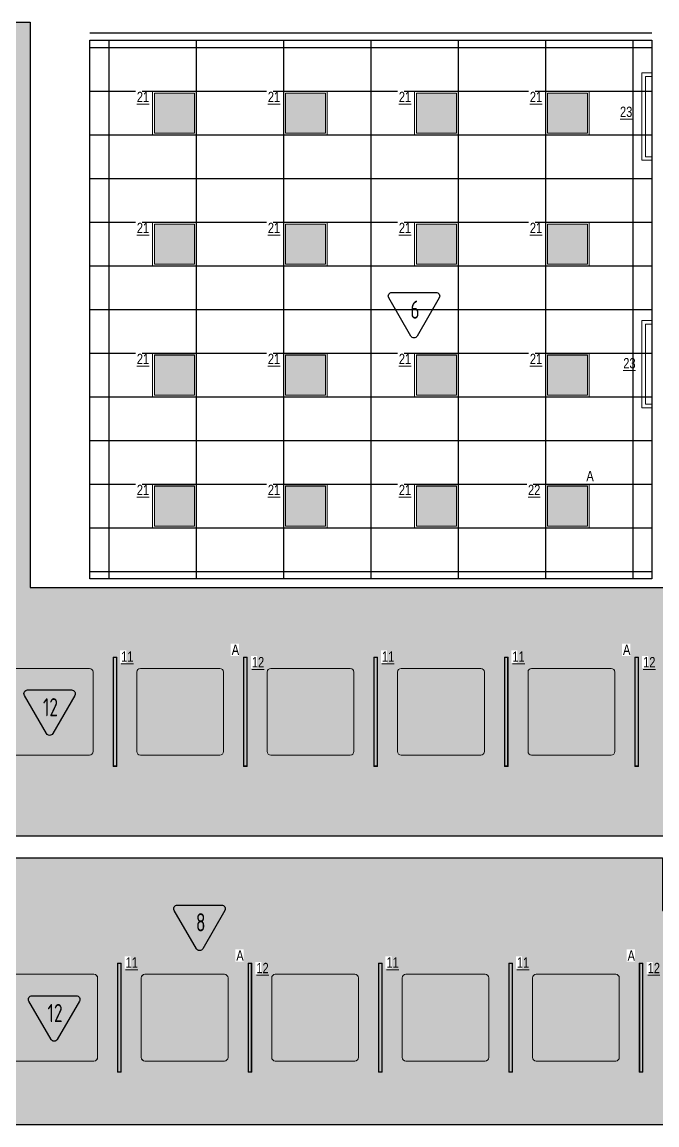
# Model space of a CAD drawing. Header units: millimetres. Extents: x -510890 to 418982, y -118257 to 141350.
# Drawn here: x -177918 to -169195, y 71196 to 86351 of the extents above; entities that cross this region are included whole.
import ezdxf

# ---------------------------------------------------------------- set-up
doc = ezdxf.new("R2010")
doc.units = ezdxf.units.MM
for name, color, linetype, lineweight in [('_ЭОМ_ОБЩ_Освещение_текст тип светильника', 172, 'Continuous', 50), ('_ЭОМ_светильник А', 1, 'Continuous', 35), ('_ЭОМ_светильник Р', 4, 'Continuous', 35), ('АР_Потолки_Штриховка', 252, 'Continuous', 0)]:
    doc.layers.add(name, color=color, linetype=linetype, lineweight=lineweight)
doc.layers.add('X-ref Light', color=250, linetype='Continuous')
for name, color, linetype, lineweight, true_color in [('АР_Потолок_RAL 095 85 40', 7, 'Continuous', 5, 0xddc87a), ('АР_Потолок_RAL 100 70 20', 7, 'Continuous', 5, 0xb3ac85), ('АР_Потолок_Покраска', 7, 'Continuous', 5, 0x007399), ('АР_Потолок_Текстура дерево', 7, 'Continuous', 5, 0xe7bf8e)]:
    doc.layers.add(name, color=color, linetype=linetype, lineweight=lineweight, true_color=true_color)
doc.layers.get('X-ref Light').off()
doc.styles.add('ISOCPEUR', font='isocpeur.ttf', dxfattribs={"height": 800})
doc.styles.add('ГОСТ', font='cad.shx', dxfattribs={"width": 0.8})

# ---------------------------------------------------------------- blocks, each defined once
blk = doc.blocks.new('Кососвет')
at = {"color": 0, "linetype": 'ByBlock', "lineweight": -2, "ltscale": 40}
for points in [[(-600, 26), (600, 26), (600, -111)], [(-600, 26), (-600, -111)], [(-600, -111), (-550, -111)], [(-550, -24), (550, -24)], [(-550, -111), (-550, -24)], [(600, -111), (550, -111), (550, -24)]]:
    blk.add_lwpolyline(points, dxfattribs=at)
blk = doc.blocks.new('RVE-SLIM-PRIME-595')
at = {"color": 0, "linetype": 'ByBlock', "lineweight": -2, "ltscale": 40}
for points in [[(300, -300), (-300, -300), (-300, 300), (300, 300)], [(275, -275), (-275, -275), (-275, 275), (275, 275)]]:
    blk.add_lwpolyline(points, close=True, dxfattribs=at)
blk = doc.blocks.new('RVE-PLS5070-1500-P')
at = {"color": 0, "linetype": 'ByBlock', "lineweight": -2, "ltscale": 40}
for points in [[(750, -25), (-750, -25), (-750, 25), (750, 25)], [(745, -20), (-745, -20), (-745, 20), (745, 20)]]:
    blk.add_lwpolyline(points, close=True, dxfattribs=at)
blk = doc.blocks.new('A$C35e846bc')
at = {"layer": 'АР_Потолки_Штриховка', "color": 18, "lineweight": 18, "ltscale": 100, "true_color": 0x000000}
for points in [[(32978, 26545), (32378, 26545), (32378, 27145), (32978, 27145)], [(34778, 26545), (34178, 26545), (34178, 27145), (34778, 27145)], [(36578, 26545), (35978, 26545), (35978, 27145), (36578, 27145)], [(38378, 26545), (37778, 26545), (37778, 27145), (38378, 27145)], [(32953, 26570), (32403, 26570), (32403, 27120), (32953, 27120)], [(34753, 26570), (34203, 26570), (34203, 27120), (34753, 27120)], [(36553, 26570), (36003, 26570), (36003, 27120), (36553, 27120)], [(38353, 26570), (37803, 26570), (37803, 27120), (38353, 27120)], [(32978, 24745), (32378, 24745), (32378, 25345), (32978, 25345)], [(32953, 24770), (32403, 24770), (32403, 25320), (32953, 25320)], [(34778, 24745), (34178, 24745), (34178, 25345), (34778, 25345)], [(34753, 24770), (34203, 24770), (34203, 25320), (34753, 25320)], [(36578, 24745), (35978, 24745), (35978, 25345), (36578, 25345)], [(36553, 24770), (36003, 24770), (36003, 25320), (36553, 25320)], [(38378, 24745), (37778, 24745), (37778, 25345), (38378, 25345)], [(38353, 24770), (37803, 24770), (37803, 25320), (38353, 25320)], [(32978, 22945), (32378, 22945), (32378, 23545), (32978, 23545)], [(32953, 22970), (32403, 22970), (32403, 23520), (32953, 23520)], [(34778, 22945), (34178, 22945), (34178, 23545), (34778, 23545)], [(34753, 22970), (34203, 22970), (34203, 23520), (34753, 23520)], [(36578, 22945), (35978, 22945), (35978, 23545), (36578, 23545)], [(36553, 22970), (36003, 22970), (36003, 23520), (36553, 23520)], [(38378, 22945), (37778, 22945), (37778, 23545), (38378, 23545)], [(38353, 22970), (37803, 22970), (37803, 23520), (38353, 23520)], [(32978, 21145), (32378, 21145), (32378, 21745), (32978, 21745)], [(32953, 21170), (32403, 21170), (32403, 21720), (32953, 21720)], [(34778, 21145), (34178, 21145), (34178, 21745), (34778, 21745)], [(34753, 21170), (34203, 21170), (34203, 21720), (34753, 21720)], [(36578, 21145), (35978, 21145), (35978, 21745), (36578, 21745)], [(36553, 21170), (36003, 21170), (36003, 21720), (36553, 21720)], [(38378, 21145), (37778, 21145), (37778, 21745), (38378, 21745)], [(38353, 21170), (37803, 21170), (37803, 21720), (38353, 21720)], [(31836, 19367), (31836, 17867), (31886, 17867), (31886, 19367)], [(31841, 19362), (31841, 17872), (31881, 17872), (31881, 19362)], [(33628, 19367), (33628, 17867), (33678, 17867), (33678, 19367)], [(33633, 19362), (33633, 17872), (33673, 17872), (33673, 19362)], [(35420, 19367), (35420, 17867), (35470, 17867), (35470, 19367)], [(35425, 19362), (35425, 17872), (35465, 17872), (35465, 19362)], [(37212, 19367), (37212, 17867), (37262, 17867), (37262, 19367)], [(37217, 19362), (37217, 17872), (37257, 17872), (37257, 19362)], [(39004, 19367), (39004, 17867), (39054, 17867), (39054, 19367)], [(39009, 19362), (39009, 17872), (39049, 17872), (39049, 19362)], [(31898, 15164), (31898, 13664), (31948, 13664), (31948, 15164)], [(31903, 15159), (31903, 13669), (31943, 13669), (31943, 15159)], [(33690, 15164), (33690, 13664), (33740, 13664), (33740, 15164)], [(33695, 15159), (33695, 13669), (33735, 13669), (33735, 15159)], [(35482, 15164), (35482, 13664), (35532, 13664), (35532, 15164)], [(35487, 15159), (35487, 13669), (35527, 13669), (35527, 15159)], [(37274, 15164), (37274, 13664), (37324, 13664), (37324, 15164)], [(37279, 15159), (37279, 13669), (37319, 13669), (37319, 15159)], [(39066, 15164), (39066, 13664), (39116, 13664), (39116, 15164)], [(39071, 15159), (39071, 13669), (39111, 13669), (39111, 15159)]]:
    blk.add_lwpolyline(points, close=True, dxfattribs=at)
for points in [[(30431, 13868), (30431, 14960, -0.414214), (30481, 15010), (31573, 15010, -0.414214), (31623, 14960), (31623, 13868, -0.414214), (31573, 13818), (30481, 13818, -0.414214)], [(32223, 13868), (32223, 14960, -0.414214), (32273, 15010), (33365, 15010, -0.414214), (33415, 14960), (33415, 13868, -0.414214), (33365, 13818), (32273, 13818, -0.414214)], [(34015, 13868), (34015, 14960, -0.414214), (34065, 15010), (35157, 15010, -0.414214), (35207, 14960), (35207, 13868, -0.414214), (35157, 13818), (34065, 13818, -0.414214)], [(35807, 13868), (35807, 14960, -0.414214), (35857, 15010), (36949, 15010, -0.414214), (36999, 14960), (36999, 13868, -0.414214), (36949, 13818), (35857, 13818, -0.414214)], [(37599, 13868), (37599, 14960, -0.414214), (37649, 15010), (38741, 15010, -0.414214), (38791, 14960), (38791, 13868, -0.414214), (38741, 13818), (37649, 13818, -0.414214)]]:
    blk.add_lwpolyline(points, format="xyb", close=True, dxfattribs=at)
at = {"layer": '_ЭОМ_светильник А', "color": 18, "lineweight": 18, "ltscale": 100, "true_color": 0x000000}
blk.add_blockref('RVE-SLIM-PRIME-595', (38078, 21445), dxfattribs=at)
at = {"layer": '_ЭОМ_светильник А', "color": 18, "lineweight": 18, "ltscale": 100, "true_color": 0x000000, "rotation": 270}
for p in [(33653, 18617), (39029, 18617), (33715, 14414), (39091, 14414)]:
    blk.add_blockref('RVE-PLS5070-1500-P', p, dxfattribs=at)
at = {"layer": '_ЭОМ_светильник Р', "color": 18, "lineweight": 18, "ltscale": 100, "true_color": 0x000000}
for name, p, rotation in [('Кососвет', (39129, 26795), 89.99999999999999), ('Кососвет', (39129, 23395), 89.99999999999999), ('RVE-PLS5070-1500-P', (31861, 18617), 89.99999999999997), ('RVE-PLS5070-1500-P', (35445, 18617), 89.99999999999997), ('RVE-PLS5070-1500-P', (37237, 18617), 89.99999999999997), ('RVE-PLS5070-1500-P', (31923, 14414), 89.99999999999997), ('RVE-PLS5070-1500-P', (35507, 14414), 89.99999999999997), ('RVE-PLS5070-1500-P', (37299, 14414), 89.99999999999997)]:
    blk.add_blockref(name, p, dxfattribs=dict(at, rotation=rotation))
for p in [(32678, 26845), (34478, 26845), (36278, 26845), (38078, 26845), (32678, 25045), (34478, 25045), (36278, 25045), (38078, 25045), (32678, 23245), (34478, 23245), (36278, 23245), (38078, 23245), (32678, 21445), (34478, 21445), (36278, 21445)]:
    blk.add_blockref('RVE-SLIM-PRIME-595', p, dxfattribs=at)
at = {"layer": '_ЭОМ_ОБЩ_Освещение_текст тип светильника', "color": 18, "lineweight": 18, "ltscale": 40, "true_color": 0x000000, "char_height": 142.2, "width": 55.87, "attachment_point": 1, "style": 'ГОСТ', "bg_fill": 3, "box_fill_scale": 1.1, "bg_fill_color": 256, "bg_fill_transparency": 0}
for insert in [(38801, 26933), (38846, 23478)]:
    blk.add_mtext('{\\L23}', dxfattribs=dict(at, insert=insert))
for s, insert in [('{\\L21}', (32162, 27137)), ('{\\L21}', (33962, 27137)), ('{\\L21}', (35762, 27137)), ('{\\L21}', (37562, 27137)), ('{\\L21}', (32162, 25337)), ('{\\L21}', (33962, 25337)), ('{\\L21}', (35762, 25337)), ('{\\L21}', (37562, 25337)), ('{\\L21}', (32162, 23537)), ('{\\L21}', (33962, 23537)), ('{\\L21}', (35762, 23537)), ('{\\L21}', (37562, 23537)), ('{\\L21}', (32162, 21737)), ('{\\L21}', (33962, 21737)), ('{\\L21}', (35762, 21737)), ('{\\L22}', (37537, 21737)), ('{\\L11}', (31946, 19446)), ('{\\L11}', (35530, 19446)), ('{\\L11}', (37322, 19446)), ('{\\L12}', (33743, 19370, 0)), ('{\\L12}', (39119, 19370, 0)), ('{\\L11}', (32008, 15243)), ('{\\L12}', (33805, 15167, 0)), ('{\\L11}', (35592, 15243)), ('{\\L11}', (37384, 15243)), ('{\\L12}', (39181, 15167, 0))]:
    blk.add_mtext(s, dxfattribs=dict(at, insert=insert))
at = {"layer": '_ЭОМ_светильник А', "color": 18, "lineweight": 18, "ltscale": 100, "true_color": 0x000000, "char_height": 142, "width": 86.04, "attachment_point": 1, "style": 'ГОСТ', "bg_fill": 3, "box_fill_scale": 1.1, "bg_fill_color": 256, "bg_fill_transparency": 0}
for insert in [(38339, 21928), (33466, 19541), (38842, 19541), (33529, 15338), (38905, 15338)]:
    blk.add_mtext('А', dxfattribs=dict(at, insert=insert))

msp = doc.modelspace()

# ---------------------------------------------------------------- hatches: boundary and pattern name
at = {"layer": 'АР_Потолки_Штриховка', "ltscale": 100, "true_color": 0xf8f6b0}
h = msp.add_hatch(color=51, dxfattribs=at)
h.dxf.hatch_style = 1
h.paths.add_polyline_path([(-176100.6, 84825.5), (-175550.6, 84825.5), (-175550.6, 85375.5), (-176100.6, 85375.5)])
h = msp.add_hatch(color=51, dxfattribs=at)
h.dxf.hatch_style = 1
h.paths.add_polyline_path([(-174300.6, 84825.5), (-173750.6, 84825.5), (-173750.6, 85375.5), (-174300.6, 85375.5)])
h = msp.add_hatch(color=51, dxfattribs=at)
h.dxf.hatch_style = 1
h.paths.add_polyline_path([(-172500.6, 84825.5), (-171950.6, 84825.5), (-171950.6, 85375.5), (-172500.6, 85375.5)])
h = msp.add_hatch(color=51, dxfattribs=at)
h.dxf.hatch_style = 1
h.paths.add_polyline_path([(-170700.6, 84825.5), (-170150.6, 84825.5), (-170150.6, 85375.5), (-170700.6, 85375.5)])
h = msp.add_hatch(color=51, dxfattribs=at)
h.dxf.hatch_style = 1
h.paths.add_polyline_path([(-176100.6, 83025.5), (-175550.6, 83025.5), (-175550.6, 83575.5), (-176100.6, 83575.5)])
h = msp.add_hatch(color=51, dxfattribs=at)
h.dxf.hatch_style = 1
h.paths.add_polyline_path([(-174300.6, 83025.5), (-173750.6, 83025.5), (-173750.6, 83575.5), (-174300.6, 83575.5)])
h = msp.add_hatch(color=51, dxfattribs=at)
h.dxf.hatch_style = 1
h.paths.add_polyline_path([(-172500.6, 83025.5), (-171950.6, 83025.5), (-171950.6, 83575.5), (-172500.6, 83575.5)])
h = msp.add_hatch(color=51, dxfattribs=at)
h.dxf.hatch_style = 1
h.paths.add_polyline_path([(-170700.6, 83025.5), (-170150.6, 83025.5), (-170150.6, 83575.5), (-170700.6, 83575.5)])
h = msp.add_hatch(color=51, dxfattribs=at)
h.dxf.hatch_style = 1
h.paths.add_polyline_path([(-176100.5, 81225.5), (-175550.5, 81225.5), (-175550.5, 81775.5), (-176100.5, 81775.5)])
h = msp.add_hatch(color=51, dxfattribs=at)
h.dxf.hatch_style = 1
h.paths.add_polyline_path([(-174300.5, 81225.5), (-173750.5, 81225.5), (-173750.5, 81775.5), (-174300.5, 81775.5)])
h = msp.add_hatch(color=51, dxfattribs=at)
h.dxf.hatch_style = 1
h.paths.add_polyline_path([(-172500.5, 81225.5), (-171950.5, 81225.5), (-171950.5, 81775.5), (-172500.5, 81775.5)])
h = msp.add_hatch(color=51, dxfattribs=at)
h.dxf.hatch_style = 1
h.paths.add_polyline_path([(-170700.5, 81225.5), (-170150.5, 81225.5), (-170150.5, 81775.5), (-170700.5, 81775.5)])
h = msp.add_hatch(color=51, dxfattribs=at)
h.dxf.hatch_style = 1
h.paths.add_polyline_path([(-176100.6, 79425.5), (-175550.6, 79425.5), (-175550.6, 79975.5), (-176100.6, 79975.5)])
h = msp.add_hatch(color=51, dxfattribs=at)
h.dxf.hatch_style = 1
h.paths.add_polyline_path([(-174300.6, 79425.5), (-173750.6, 79425.5), (-173750.6, 79975.5), (-174300.6, 79975.5)])
h = msp.add_hatch(color=51, dxfattribs=at)
h.dxf.hatch_style = 1
h.paths.add_polyline_path([(-172500.6, 79425.5), (-171950.6, 79425.5), (-171950.6, 79975.5), (-172500.6, 79975.5)])
h = msp.add_hatch(color=51, dxfattribs=at)
h.dxf.hatch_style = 1
h.paths.add_polyline_path([(-170700.6, 79425.5), (-170150.6, 79425.5), (-170150.6, 79975.5), (-170700.6, 79975.5)])
h = msp.add_hatch(color=51, dxfattribs=at)
h.dxf.hatch_style = 1
h.paths.add_polyline_path([(-176662.9, 77618), (-176662.9, 76128), (-176622.9, 76128), (-176622.9, 77618)])
h = msp.add_hatch(color=51, dxfattribs=at)
h.dxf.hatch_style = 1
h.paths.add_polyline_path([(-174870.9, 77618), (-174870.9, 76128), (-174830.9, 76128), (-174830.9, 77618)])
h = msp.add_hatch(color=51, dxfattribs=at)
h.dxf.hatch_style = 1
h.paths.add_polyline_path([(-173078.9, 77618), (-173078.9, 76128), (-173038.9, 76128), (-173038.9, 77618)])
h = msp.add_hatch(color=51, dxfattribs=at)
h.dxf.hatch_style = 1
h.paths.add_polyline_path([(-171286.9, 77618), (-171286.9, 76128), (-171246.9, 76128), (-171246.9, 77618)])
h = msp.add_hatch(color=51, dxfattribs=at)
h.dxf.hatch_style = 1
h.paths.add_polyline_path([(-169494.9, 77618), (-169494.9, 76128), (-169454.9, 76128), (-169454.9, 77618)])
h = msp.add_hatch(color=51, dxfattribs=at)
h.dxf.hatch_style = 1
h.paths.add_polyline_path([(-176600.4, 73415.1), (-176600.4, 71925.1), (-176560.4, 71925.1), (-176560.4, 73415.1)])
h = msp.add_hatch(color=51, dxfattribs=at)
h.dxf.hatch_style = 1
h.paths.add_polyline_path([(-174808.4, 73415.1), (-174808.4, 71925.1), (-174768.4, 71925.1), (-174768.4, 73415.1)])
h = msp.add_hatch(color=51, dxfattribs=at)
h.dxf.hatch_style = 1
h.paths.add_polyline_path([(-173016.4, 73415.1), (-173016.4, 71925.1), (-172976.4, 71925.1), (-172976.4, 73415.1)])
h = msp.add_hatch(color=51, dxfattribs=at)
h.dxf.hatch_style = 1
h.paths.add_polyline_path([(-171224.4, 73415.1), (-171224.4, 71925.1), (-171184.4, 71925.1), (-171184.4, 73415.1)])
h = msp.add_hatch(color=51, dxfattribs=at)
h.dxf.hatch_style = 1
h.paths.add_polyline_path([(-169432.4, 73415.1), (-169432.4, 71925.1), (-169392.4, 71925.1), (-169392.4, 73415.1)])
at = {"layer": 'АР_Потолок_RAL 095 85 40', "transparency": 33554687}
h = msp.add_hatch(color=256, dxfattribs=at)
h.dxf.hatch_style = 1
h.paths.add_polyline_path([(-175150.9, 77419, 0.4142136), (-175200.9, 77469), (-176292.9, 77469, 0.4142136), (-176342.9, 77419), (-176342.9, 76327, 0.4142136), (-176292.9, 76277), (-175200.9, 76277, 0.4142136), (-175150.9, 76327)])
h = msp.add_hatch(color=256, dxfattribs=at)
h.dxf.hatch_style = 1
h.paths.add_polyline_path([(-169774.9, 77419, 0.4142136), (-169824.9, 77469), (-170916.9, 77469, 0.4142136), (-170966.9, 77419), (-170966.9, 76327, 0.4142136), (-170916.9, 76277), (-169824.9, 76277, 0.4142136), (-169774.9, 76327)])
h = msp.add_hatch(color=256, dxfattribs=at)
h.dxf.hatch_style = 1
h.paths.add_polyline_path([(-175088.4, 73216.1, 0.4142136), (-175138.4, 73266.1), (-176230.4, 73266.1, 0.4142136), (-176280.4, 73216.1), (-176280.4, 72124.1, 0.4142136), (-176230.4, 72074.1), (-175138.4, 72074.1, 0.4142136), (-175088.4, 72124.1)])
h = msp.add_hatch(color=256, dxfattribs=at)
h.dxf.hatch_style = 1
h.paths.add_polyline_path([(-169712.4, 73216.1, 0.4142136), (-169762.4, 73266.1), (-170854.4, 73266.1, 0.4142136), (-170904.4, 73216.1), (-170904.4, 72124.1, 0.4142136), (-170854.4, 72074.1), (-169762.4, 72074.1, 0.4142136), (-169712.4, 72124.1)])
at = {"layer": 'АР_Потолок_RAL 100 70 20', "transparency": 33554687}
h = msp.add_hatch(color=256, dxfattribs=at)
h.dxf.hatch_style = 1
h.paths.add_polyline_path([(-173358.9, 77419, 0.4142136), (-173408.9, 77469), (-174500.9, 77469, 0.4142136), (-174550.9, 77419), (-174550.9, 76327, 0.4142136), (-174500.9, 76277), (-173408.9, 76277, 0.4142136), (-173358.9, 76327)])
h = msp.add_hatch(color=256, dxfattribs=at)
h.dxf.hatch_style = 1
h.paths.add_polyline_path([(-173296.4, 73216.1, 0.4142136), (-173346.4, 73266.1), (-174438.4, 73266.1, 0.4142136), (-174488.4, 73216.1), (-174488.4, 72124.1, 0.4142136), (-174438.4, 72074.1), (-173346.4, 72074.1, 0.4142136), (-173296.4, 72124.1)])
at = {"layer": 'АР_Потолок_Покраска'}
h = msp.add_hatch(dxfattribs=at)
h.set_pattern_fill('CROSS', color=256, scale=25)
h.set_pattern_definition([(0, (-416405.63, 48417.43), (158.75, 158.75), [79.375, -238.125]), (90, (-416365.94, 48377.74), (-158.75, 158.75), [79.375, -238.125])])
h.paths.add_polyline_path([(-186073.9, 86350.7), (-177808.9, 86350.7), (-177808.9, 78580.3), (-165736.3, 78580.3), (-165736.6, 75165.7), (-189341.1, 75165.7), (-189341.4, 78580.3), (-186073.9, 78580.3)])
h = msp.add_hatch(dxfattribs=at)
h.set_pattern_fill('CROSS', color=256, scale=25)
h.set_pattern_definition([(0, (-402865.63, 36211.22), (158.75, 158.75), [79.375, -238.125]), (90, (-402825.94, 36171.53), (-158.75, 158.75), [79.375, -238.125])])
h.paths.add_polyline_path([(-190683.9, 74144.5), (-186228.9, 74144.5), (-186228.9, 74865.7), (-169118.9, 74865.7), (-169118.9, 74144.5), (-164268.9, 74144.5), (-164268.9, 71195.7), (-190683.9, 71195.7)])
at = {"layer": 'АР_Потолок_Текстура дерево', "transparency": 33554687}
h = msp.add_hatch(color=256, dxfattribs=at)
h.dxf.hatch_style = 1
h.paths.add_polyline_path([(-178134.9, 76327, 0.4142136), (-178084.9, 76277), (-176992.9, 76277, 0.4142136), (-176942.9, 76327), (-176942.9, 77419, 0.4142136), (-176992.9, 77469), (-178084.9, 77469, 0.4142136), (-178134.9, 77419)])
h = msp.add_hatch(color=256, dxfattribs=at)
h.dxf.hatch_style = 1
h.paths.add_polyline_path([(-171566.9, 77419, 0.4142136), (-171616.9, 77469), (-172708.9, 77469, 0.4142136), (-172758.9, 77419), (-172758.9, 76327, 0.4142136), (-172708.9, 76277), (-171616.9, 76277, 0.4142136), (-171566.9, 76327)])
h = msp.add_hatch(color=256, dxfattribs=at)
h.dxf.hatch_style = 1
h.paths.add_polyline_path([(-178072.4, 72124.1, 0.4142136), (-178022.4, 72074.1), (-176930.4, 72074.1, 0.4142136), (-176880.4, 72124.1), (-176880.4, 73216.1, 0.4142136), (-176930.4, 73266.1), (-178022.4, 73266.1, 0.4142136), (-178072.4, 73216.1)])
h = msp.add_hatch(color=256, dxfattribs=at)
h.dxf.hatch_style = 1
h.paths.add_polyline_path([(-171504.4, 73216.1, 0.4142136), (-171554.4, 73266.1), (-172646.4, 73266.1, 0.4142136), (-172696.4, 73216.1), (-172696.4, 72124.1, 0.4142136), (-172646.4, 72074.1), (-171554.4, 72074.1, 0.4142136), (-171504.4, 72124.1)])

# ---------------------------------------------------------------- linework, layer by layer
for points in [[(-186073.9, 86350.7), (-177808.9, 86350.7), (-177808.9, 78580.3), (-165736.3, 78580.3), (-165736.6, 75165.7), (-189341.1, 75165.7), (-189341.4, 78580.3), (-186073.9, 78580.3)], [(-176987.3, 86100.7), (-169263.9, 86100.7), (-169263.9, 78700.3), (-176987.3, 78700.3)], [(-190683.9, 74144.5), (-186228.9, 74144.5), (-186228.9, 74865.7), (-169118.9, 74865.7), (-169118.9, 74144.5), (-164268.9, 74144.5), (-164268.9, 71195.7), (-190683.9, 71195.7)]]:
    msp.add_lwpolyline(points, close=True)
for points in [[(-176987.3, 86200.6), (-169263.9, 86200.7)], [(-176987.3, 86100.6), (-169263.9, 86100.7)], [(-176725.6, 86100.6), (-176725.6, 78700.3)], [(-175525.6, 86100.6), (-175525.6, 78700.3)], [(-174325.6, 86100.6), (-174325.6, 78700.3)], [(-173125.6, 86100.6), (-173125.6, 78700.3)], [(-171925.6, 86100.6), (-171925.6, 78700.3)], [(-170725.6, 86100.6), (-170725.6, 78700.3)], [(-169525.6, 86100.6), (-169525.6, 78700.3)], [(-176987.3, 86000.5), (-169263.9, 86000.5)], [(-176987.3, 85400.5), (-169263.9, 85400.5)], [(-176987.3, 84800.5), (-169263.9, 84800.5)], [(-176987.3, 84200.5), (-169263.9, 84200.5)], [(-176987.3, 83600.5), (-169263.9, 83600.5)], [(-176987.3, 83000.5), (-169263.9, 83000.5)], [(-176987.3, 82400.5), (-169263.9, 82400.5)], [(-176987.3, 81800.5), (-169263.9, 81800.5)], [(-176987.3, 81200.5), (-169263.9, 81200.5)], [(-176987.3, 80600.5), (-169263.9, 80600.5)], [(-176987.3, 80000.5), (-169263.9, 80000.5)], [(-176987.3, 79400.5), (-169263.9, 79400.5)], [(-176987.3, 78800.5), (-169263.9, 78800.5)]]:
    msp.add_lwpolyline(points)
for points in [[(-172836.9, 82636), (-172230.7, 82636, -0.5773495), (-172187.4, 82561), (-172490.5, 82036, -0.5773541), (-172577.1, 82036), (-172880.2, 82561, -0.5773491), (-172836.9, 82636, -0.0000017)], [(-177843.1, 77173), (-177236.9, 77173, -0.5773495), (-177193.6, 77098), (-177496.7, 76573, -0.5773541), (-177583.3, 76573), (-177886.4, 77098, -0.5773491), (-177843.1, 77173, -0.0000017)], [(-175783.3, 74217.3), (-175177, 74217.3, -0.5773495), (-175133.7, 74142.3), (-175436.8, 73617.3, -0.5773541), (-175523.5, 73617.3), (-175826.6, 74142.3, -0.5773491), (-175783.3, 74217.3, -0.0000017)], [(-177780.6, 72970), (-177174.4, 72970, -0.5773495), (-177131.1, 72895), (-177434.2, 72370, -0.5773541), (-177520.8, 72370), (-177823.9, 72895, -0.5773491), (-177780.6, 72970, -0.0000017)]]:
    msp.add_lwpolyline(points, format="xyb")
at = {"layer": 'АР_Потолки_Штриховка', "color": 18, "ltscale": 100, "true_color": 0x000000}
for points in [[(-175525.6, 84800.5), (-176125.6, 84800.5), (-176125.6, 85400.5), (-175525.6, 85400.5)], [(-175550.6, 84825.5), (-176100.6, 84825.5), (-176100.6, 85375.5), (-175550.6, 85375.5)], [(-173725.6, 84800.5), (-174325.6, 84800.5), (-174325.6, 85400.5), (-173725.6, 85400.5)], [(-173750.6, 84825.5), (-174300.6, 84825.5), (-174300.6, 85375.5), (-173750.6, 85375.5)], [(-171925.6, 84800.5), (-172525.6, 84800.5), (-172525.6, 85400.5), (-171925.6, 85400.5)], [(-171950.6, 84825.5), (-172500.6, 84825.5), (-172500.6, 85375.5), (-171950.6, 85375.5)], [(-170125.6, 84800.5), (-170725.6, 84800.5), (-170725.6, 85400.5), (-170125.6, 85400.5)], [(-170150.6, 84825.5), (-170700.6, 84825.5), (-170700.6, 85375.5), (-170150.6, 85375.5)], [(-175525.6, 83000.5), (-176125.6, 83000.5), (-176125.6, 83600.5), (-175525.6, 83600.5)], [(-175550.6, 83025.5), (-176100.6, 83025.5), (-176100.6, 83575.5), (-175550.6, 83575.5)], [(-173725.6, 83000.5), (-174325.6, 83000.5), (-174325.6, 83600.5), (-173725.6, 83600.5)], [(-173750.6, 83025.5), (-174300.6, 83025.5), (-174300.6, 83575.5), (-173750.6, 83575.5)], [(-171925.6, 83000.5), (-172525.6, 83000.5), (-172525.6, 83600.5), (-171925.6, 83600.5)], [(-171950.6, 83025.5), (-172500.6, 83025.5), (-172500.6, 83575.5), (-171950.6, 83575.5)], [(-170125.6, 83000.5), (-170725.6, 83000.5), (-170725.6, 83600.5), (-170125.6, 83600.5)], [(-170150.6, 83025.5), (-170700.6, 83025.5), (-170700.6, 83575.5), (-170150.6, 83575.5)], [(-175525.5, 81200.5), (-176125.5, 81200.5), (-176125.5, 81800.5), (-175525.5, 81800.5)], [(-175550.5, 81225.5), (-176100.5, 81225.5), (-176100.5, 81775.5), (-175550.5, 81775.5)], [(-173725.5, 81200.5), (-174325.5, 81200.5), (-174325.5, 81800.5), (-173725.5, 81800.5)], [(-173750.5, 81225.5), (-174300.5, 81225.5), (-174300.5, 81775.5), (-173750.5, 81775.5)], [(-171925.5, 81200.5), (-172525.5, 81200.5), (-172525.5, 81800.5), (-171925.5, 81800.5)], [(-171950.5, 81225.5), (-172500.5, 81225.5), (-172500.5, 81775.5), (-171950.5, 81775.5)], [(-170125.5, 81200.5), (-170725.5, 81200.5), (-170725.5, 81800.5), (-170125.5, 81800.5)], [(-170150.5, 81225.5), (-170700.5, 81225.5), (-170700.5, 81775.5), (-170150.5, 81775.5)], [(-175525.6, 79400.5), (-176125.6, 79400.5), (-176125.6, 80000.5), (-175525.6, 80000.5)], [(-175550.6, 79425.5), (-176100.6, 79425.5), (-176100.6, 79975.5), (-175550.6, 79975.5)], [(-173725.6, 79400.5), (-174325.6, 79400.5), (-174325.6, 80000.5), (-173725.6, 80000.5)], [(-173750.6, 79425.5), (-174300.6, 79425.5), (-174300.6, 79975.5), (-173750.6, 79975.5)], [(-171925.6, 79400.5), (-172525.6, 79400.5), (-172525.6, 80000.5), (-171925.6, 80000.5)], [(-171950.6, 79425.5), (-172500.6, 79425.5), (-172500.6, 79975.5), (-171950.6, 79975.5)], [(-170125.6, 79400.5), (-170725.6, 79400.5), (-170725.6, 80000.5), (-170125.6, 80000.5)], [(-170150.6, 79425.5), (-170700.6, 79425.5), (-170700.6, 79975.5), (-170150.6, 79975.5)], [(-176667.9, 77623), (-176667.9, 76123), (-176617.9, 76123), (-176617.9, 77623)], [(-176662.9, 77618), (-176662.9, 76128), (-176622.9, 76128), (-176622.9, 77618)], [(-174875.9, 77623), (-174875.9, 76123), (-174825.9, 76123), (-174825.9, 77623)], [(-174870.9, 77618), (-174870.9, 76128), (-174830.9, 76128), (-174830.9, 77618)], [(-173083.9, 77623), (-173083.9, 76123), (-173033.9, 76123), (-173033.9, 77623)], [(-173078.9, 77618), (-173078.9, 76128), (-173038.9, 76128), (-173038.9, 77618)], [(-171291.9, 77623), (-171291.9, 76123), (-171241.9, 76123), (-171241.9, 77623)], [(-171286.9, 77618), (-171286.9, 76128), (-171246.9, 76128), (-171246.9, 77618)], [(-169499.9, 77623), (-169499.9, 76123), (-169449.9, 76123), (-169449.9, 77623)], [(-169494.9, 77618), (-169494.9, 76128), (-169454.9, 76128), (-169454.9, 77618)], [(-176605.4, 73420.1), (-176605.4, 71920.1), (-176555.4, 71920.1), (-176555.4, 73420.1)], [(-176600.4, 73415.1), (-176600.4, 71925.1), (-176560.4, 71925.1), (-176560.4, 73415.1)], [(-174813.4, 73420.1), (-174813.4, 71920.1), (-174763.4, 71920.1), (-174763.4, 73420.1)], [(-174808.4, 73415.1), (-174808.4, 71925.1), (-174768.4, 71925.1), (-174768.4, 73415.1)], [(-173021.4, 73420.1), (-173021.4, 71920.1), (-172971.4, 71920.1), (-172971.4, 73420.1)], [(-173016.4, 73415.1), (-173016.4, 71925.1), (-172976.4, 71925.1), (-172976.4, 73415.1)], [(-171229.4, 73420.1), (-171229.4, 71920.1), (-171179.4, 71920.1), (-171179.4, 73420.1)], [(-171224.4, 73415.1), (-171224.4, 71925.1), (-171184.4, 71925.1), (-171184.4, 73415.1)], [(-169437.4, 73420.1), (-169437.4, 71920.1), (-169387.4, 71920.1), (-169387.4, 73420.1)], [(-169432.4, 73415.1), (-169432.4, 71925.1), (-169392.4, 71925.1), (-169392.4, 73415.1)]]:
    msp.add_lwpolyline(points, close=True, dxfattribs=at)
for points in [[(-178134.9, 76327), (-178134.9, 77419, -0.4142136), (-178084.9, 77469), (-176992.9, 77469, -0.4142136), (-176942.9, 77419), (-176942.9, 76327, -0.4142136), (-176992.9, 76277), (-178084.9, 76277, -0.4142136)], [(-176342.9, 76327), (-176342.9, 77419, -0.4142136), (-176292.9, 77469), (-175200.9, 77469, -0.4142136), (-175150.9, 77419), (-175150.9, 76327, -0.4142136), (-175200.9, 76277), (-176292.9, 76277, -0.4142136)], [(-174550.9, 76327), (-174550.9, 77419, -0.4142136), (-174500.9, 77469), (-173408.9, 77469, -0.4142136), (-173358.9, 77419), (-173358.9, 76327, -0.4142136), (-173408.9, 76277), (-174500.9, 76277, -0.4142136)], [(-172758.9, 76327), (-172758.9, 77419, -0.4142136), (-172708.9, 77469), (-171616.9, 77469, -0.4142136), (-171566.9, 77419), (-171566.9, 76327, -0.4142136), (-171616.9, 76277), (-172708.9, 76277, -0.4142136)], [(-170966.9, 76327), (-170966.9, 77419, -0.4142136), (-170916.9, 77469), (-169824.9, 77469, -0.4142136), (-169774.9, 77419), (-169774.9, 76327, -0.4142136), (-169824.9, 76277), (-170916.9, 76277, -0.4142136)], [(-178072.4, 72124.1), (-178072.4, 73216.1, -0.4142136), (-178022.4, 73266.1), (-176930.4, 73266.1, -0.4142136), (-176880.4, 73216.1), (-176880.4, 72124.1, -0.4142136), (-176930.4, 72074.1), (-178022.4, 72074.1, -0.4142136)], [(-176280.4, 72124.1), (-176280.4, 73216.1, -0.4142136), (-176230.4, 73266.1), (-175138.4, 73266.1, -0.4142136), (-175088.4, 73216.1), (-175088.4, 72124.1, -0.4142136), (-175138.4, 72074.1), (-176230.4, 72074.1, -0.4142136)], [(-174488.4, 72124.1), (-174488.4, 73216.1, -0.4142136), (-174438.4, 73266.1), (-173346.4, 73266.1, -0.4142136), (-173296.4, 73216.1), (-173296.4, 72124.1, -0.4142136), (-173346.4, 72074.1), (-174438.4, 72074.1, -0.4142136)], [(-172696.4, 72124.1), (-172696.4, 73216.1, -0.4142136), (-172646.4, 73266.1), (-171554.4, 73266.1, -0.4142136), (-171504.4, 73216.1), (-171504.4, 72124.1, -0.4142136), (-171554.4, 72074.1), (-172646.4, 72074.1, -0.4142136)], [(-170904.4, 72124.1), (-170904.4, 73216.1, -0.4142136), (-170854.4, 73266.1), (-169762.4, 73266.1, -0.4142136), (-169712.4, 73216.1), (-169712.4, 72124.1, -0.4142136), (-169762.4, 72074.1), (-170854.4, 72074.1, -0.4142136)]]:
    msp.add_lwpolyline(points, format="xyb", close=True, dxfattribs=at)

# ---------------------------------------------------------------- texts
at = {"char_height": 250, "width": 294.334, "attachment_point": 1, "style": 'ISOCPEUR'}
for s, insert in [('{\\W0.7;6}', (-172583.2, 82523.9)), ('{\\W0.7;12}', (-177631, 77060.9)), ('{\\W0.7;8}', (-175529.6, 74105.2)), ('{\\W0.7;12}', (-177568.5, 72858))]:
    msp.add_mtext(s, dxfattribs=dict(at, insert=insert))

# ---------------------------------------------------------------- next in the draw order: block references
at = {"layer": 'X-ref Light', "color": 18, "lineweight": 30, "true_color": 0x000000}
msp.add_blockref('A$C35e846bc', (-208503.8, 58255.7), dxfattribs=at)

doc.saveas('drawing.dxf')
